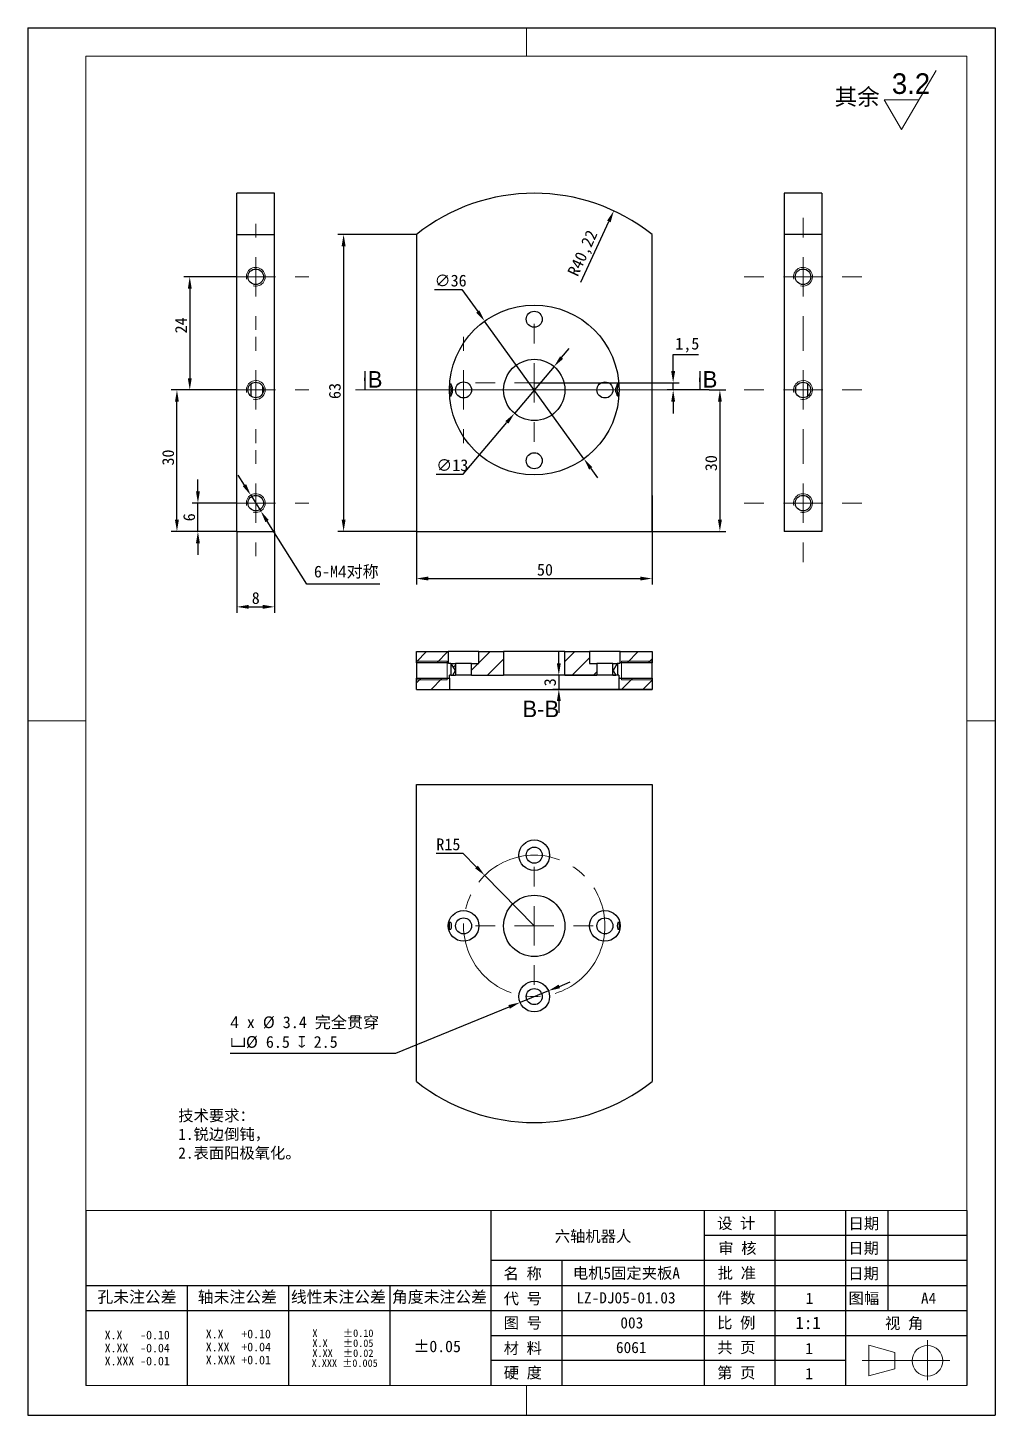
# Model space of a CAD drawing. Header units: millimetres. Extents: x 13 to 7248, y -1201 to 1478.
# Drawn here: x 4326.5 to 4531.8, y -1198.5 to -904.2 of the extents above; entities that cross this region are included whole.
import ezdxf

# ---------------------------------------------------------------- set-up
doc = ezdxf.new("R2010")
doc.units = ezdxf.units.MM
doc.header["$LTSCALE"] = 5
doc.header["$PDSIZE"] = -1
for name, pattern in [('CENTER2', [28.575, 19.05, -3.175, 3.175, -3.175]), ('SLD-中心线', [34.29, 30.48, -1.27, 1.27, -1.27]), ('SLD-实线', [0])]:
    doc.linetypes.add(name, pattern=pattern)
doc.layers.get('0').update_dxf_attribs({"lineweight": 30})
for name, color, linetype, lineweight in [('中心线层', 1, 'CENTER2', 13), ('剖面层', 2, 'Continuous', 15), ('粗实线', 7, 'SLD-实线', 15), ('细实线层', 5, 'Continuous', 15)]:
    doc.layers.add(name, color=color, linetype=linetype, lineweight=lineweight)
for name, color, linetype in [('图框', 7, 'SLD-实线'), ('文字层', 7, 'SLD-实线'), ('标注层', 96, 'SLD-实线')]:
    doc.layers.add(name, color=color, linetype=linetype)
doc.styles.add('SLDTEXTSTYLE0', font='')
doc.styles.add('SLDTEXTSTYLE1', font='', dxfattribs={"bigfont": 'bigfont'})
doc.styles.add('SLDTEXTSTYLE2', font='')
doc.styles.add('SLDTEXTSTYLE3', font='', dxfattribs={"bigfont": 'bigfont'})
doc.styles.get("Standard").update_dxf_attribs({"font": ''})
doc.styles.get('SLDTEXTSTYLE0').set_extended_font_data('汉仪长仿宋体')
doc.styles.get('SLDTEXTSTYLE1').set_extended_font_data('宋体')
doc.styles.get('SLDTEXTSTYLE2').set_extended_font_data('宋体')
doc.styles.get('SLDTEXTSTYLE3').set_extended_font_data('汉仪长仿宋体')
doc.styles.get('Standard').set_extended_font_data('SimSun')
doc.dimstyles.new('ISO-25', dxfattribs={"dimtxt": 2.5, "dimasz": 2.5, "dimexe": 1.25, "dimexo": 0, "dimtad": 1, "dimtoh": 1, "dimtxsty": 'Standard', "dimcen": 2.5, "dimclrt": 256, "dimadec": 0, "dimazin": 0, "dimtfac": 1, "dimtmove": 0, "dimatfit": 3, "dimfxl": 0, "dimarcsym": 0})
pattern_1 = [(45, (4324.021, -1200.0474), (-2.245064, 2.245064), [])]

# ---------------------------------------------------------------- blocks, each defined once
blk = doc.blocks.new('*D472')
at = {"layer": 'Defpoints', "color": 0}
for p in [(4471.12, -981.08), (4459, -1011.08), (4473.39, -1011.08)]:
    blk.add_point(p, dxfattribs=at)
at = {"layer": '标注层', "color": 0, "lineweight": -2}
for p, q in [((4471.12, -981.08), (4474.64, -981.08)), ((4473.39, -983.58), (4473.39, -1008.58)), ((4459, -1011.08), (4474.64, -1011.08))]:
    blk.add_line(p, q, dxfattribs=at)
at = {"layer": '标注层', "color": 0}
for points in [[(4472.98, -983.58), (4473.81, -983.58), (4473.39, -981.08)], [(4472.98, -1008.58), (4473.81, -1008.58), (4473.39, -1011.08)]]:
    blk.add_solid(points, dxfattribs=at)
at = {"layer": '标注层', "insert": (4470.27, -996.6), "char_height": 2.5, "attachment_point": 2, "rotation": 90}
blk.add_mtext('30', dxfattribs=at)
blk = doc.blocks.new('*D473')
at = {"layer": 'Defpoints', "color": 0}
for p in [(4434, -979.58), (4463.47, -981.08), (4471.12, -981.08)]:
    blk.add_point(p, dxfattribs=at)
at = {"layer": '标注层', "color": 0, "lineweight": -2}
for p, q in [((4463.47, -977.08), (4463.47, -973.54)), ((4463.47, -973.54), (4468.83, -973.54)), ((4434, -979.58), (4464.72, -979.58)), ((4463.47, -981.08), (4463.47, -979.58)), ((4471.12, -981.08), (4462.22, -981.08)), ((4463.47, -983.58), (4463.47, -986.08))]:
    blk.add_line(p, q, dxfattribs=at)
at = {"layer": '标注层', "color": 0}
for points in [[(4463.06, -977.08), (4463.89, -977.08), (4463.47, -979.58)], [(4463.06, -983.58), (4463.89, -983.58), (4463.47, -981.08)]]:
    blk.add_solid(points, dxfattribs=at)
at = {"layer": '标注层', "insert": (4466.47, -970), "char_height": 2.5, "attachment_point": 2}
blk.add_mtext('1,5', dxfattribs=at)
blk = doc.blocks.new('*D474')
at = {"layer": 'Defpoints', "color": 0}
for p in [(4459, -1003.43), (4409, -1011.08), (4459, -1021.08)]:
    blk.add_point(p, dxfattribs=at)
at = {"layer": '标注层', "color": 0, "lineweight": -2}
for p, q in [((4459, -1003.43), (4459, -1022.33)), ((4409, -1011.08), (4409, -1022.33)), ((4411.5, -1021.08), (4456.5, -1021.08))]:
    blk.add_line(p, q, dxfattribs=at)
at = {"layer": '标注层', "color": 0}
for points in [[(4411.5, -1020.66), (4411.5, -1021.49), (4409, -1021.08)], [(4456.5, -1020.66), (4456.5, -1021.49), (4459, -1021.08)]]:
    blk.add_solid(points, dxfattribs=at)
at = {"layer": '标注层', "insert": (4436.27, -1017.95), "char_height": 2.5, "attachment_point": 2}
blk.add_mtext('50', dxfattribs=at)
blk = doc.blocks.new('*D475')
at = {"layer": 'Defpoints', "color": 0}
for p in [(4409, -948.08), (4393.55, -1011.08), (4409, -1011.08)]:
    blk.add_point(p, dxfattribs=at)
at = {"layer": '标注层', "color": 0, "lineweight": -2}
for p, q in [((4409, -948.08), (4392.3, -948.08)), ((4393.55, -950.58), (4393.55, -1008.58)), ((4409, -1011.08), (4392.3, -1011.08))]:
    blk.add_line(p, q, dxfattribs=at)
at = {"layer": '标注层', "color": 0}
for points in [[(4393.13, -950.58), (4393.96, -950.58), (4393.55, -948.08)], [(4393.13, -1008.58), (4393.96, -1008.58), (4393.55, -1011.08)]]:
    blk.add_solid(points, dxfattribs=at)
at = {"layer": '标注层', "insert": (4390.42, -981.3), "char_height": 2.5, "attachment_point": 2, "rotation": 90}
blk.add_mtext('63', dxfattribs=at)
blk = doc.blocks.new('*D476')
at = {"layer": 'Defpoints', "color": 0}
for p in [(4450.88, -943.08), (4434, -979.58)]:
    blk.add_point(p, dxfattribs=at)
at = {"layer": '标注层', "color": 0, "lineweight": -2}
blk.add_line((4443.89, -958.18), (4449.83, -945.34), dxfattribs=at)
at = {"layer": '标注层', "color": 0}
blk.add_solid([(4449.45, -945.17), (4450.21, -945.52), (4450.88, -943.08)], dxfattribs=at)
at = {"layer": '标注层', "insert": (4440.94, -956.13), "char_height": 2.5, "attachment_point": 1, "rotation": 65.1838}
blk.add_mtext('R40,22', dxfattribs=at)
blk = doc.blocks.new('*D477')
at = {"layer": 'Defpoints', "color": 0}
for p in [(4438.2, -976.11), (4429.8, -986.04)]:
    blk.add_point(p, dxfattribs=at)
at = {"layer": '标注层', "color": 0, "lineweight": -2}
for p, q in [((4439.81, -974.2), (4441.42, -972.29)), ((4438.2, -976.11), (4429.8, -986.04)), ((4418.93, -998.91), (4428.19, -987.95)), ((4413.2, -998.91), (4418.93, -998.91))]:
    blk.add_line(p, q, dxfattribs=at)
at = {"layer": '标注层', "color": 0}
for points in [[(4439.49, -973.93), (4440.13, -974.47), (4438.2, -976.11)], [(4427.87, -987.68), (4428.51, -988.22), (4429.8, -986.04)]]:
    blk.add_solid(points, dxfattribs=at)
at = {"layer": '标注层', "insert": (4413.2, -995.78), "char_height": 2.5, "attachment_point": 1}
blk.add_mtext('∅13', dxfattribs=at)
blk = doc.blocks.new('*D478')
at = {"layer": 'Defpoints', "color": 0}
for p in [(4423.47, -966.48), (4444.53, -995.68)]:
    blk.add_point(p, dxfattribs=at)
at = {"layer": '标注层', "color": 0, "lineweight": -2}
for p, q in [((4412.85, -959.74), (4418.62, -959.74)), ((4418.62, -959.74), (4422.01, -964.45)), ((4444.53, -995.68), (4423.47, -966.48)), ((4445.99, -997.71), (4447.45, -999.73))]:
    blk.add_line(p, q, dxfattribs=at)
at = {"layer": '标注层', "color": 0}
for points in [[(4422.35, -964.2), (4421.67, -964.69), (4423.47, -966.48)], [(4446.33, -997.46), (4445.65, -997.95), (4444.53, -995.68)]]:
    blk.add_solid(points, dxfattribs=at)
at = {"layer": '标注层', "insert": (4412.85, -956.62), "char_height": 2.5, "attachment_point": 1}
blk.add_mtext('∅36', dxfattribs=at)
blk = doc.blocks.new('SW_CENTERMARKSYMBOL_0')
at = {"color": 0, "linetype": 'SLD-实线', "lineweight": 0}
for p, q in [((0, 8.33), (0, 11.25)), ((0, 0), (0, 4.17)), ((-8.33, 0), (-11.25, 0)), ((0, 0), (-4.17, 0)), ((0, 0), (0, -4.17)), ((0, 0), (4.17, 0)), ((8.33, 0), (11.25, 0)), ((0, -8.33), (0, -11.25))]:
    blk.add_line(p, q, dxfattribs=at)
blk = doc.blocks.new('*D479')
at = {"layer": 'Defpoints', "color": 0}
for p in [(4362.63, -1005.08), (4370.75, -1005.08), (4370.9, -1011.08)]:
    blk.add_point(p, dxfattribs=at)
at = {"layer": '标注层', "color": 0, "lineweight": -2}
for p, q in [((4362.63, -1002.58), (4362.63, -1000.08)), ((4370.75, -1005.08), (4361.38, -1005.08)), ((4362.63, -1011.08), (4362.63, -1005.08)), ((4370.9, -1011.08), (4361.38, -1011.08)), ((4362.63, -1013.58), (4362.63, -1016.08))]:
    blk.add_line(p, q, dxfattribs=at)
at = {"layer": '标注层', "color": 0}
for points in [[(4362.22, -1002.58), (4363.05, -1002.58), (4362.63, -1005.08)], [(4362.22, -1013.58), (4363.05, -1013.58), (4362.63, -1011.08)]]:
    blk.add_solid(points, dxfattribs=at)
at = {"layer": '标注层', "insert": (4359.51, -1008.08), "char_height": 2.5, "attachment_point": 2, "rotation": 90}
blk.add_mtext('6', dxfattribs=at)
blk = doc.blocks.new('*D480')
at = {"layer": 'Defpoints', "color": 0}
for p in [(4358.18, -981.08), (4370.75, -981.08), (4370.9, -1011.08)]:
    blk.add_point(p, dxfattribs=at)
at = {"layer": '标注层', "color": 0, "lineweight": -2}
for p, q in [((4370.75, -981.08), (4356.93, -981.08)), ((4358.18, -1008.58), (4358.18, -983.58)), ((4370.9, -1011.08), (4356.93, -1011.08))]:
    blk.add_line(p, q, dxfattribs=at)
at = {"layer": '标注层', "color": 0}
for points in [[(4357.76, -983.58), (4358.59, -983.58), (4358.18, -981.08)], [(4357.76, -1008.58), (4358.59, -1008.58), (4358.18, -1011.08)]]:
    blk.add_solid(points, dxfattribs=at)
at = {"layer": '标注层', "insert": (4355.05, -995.41), "char_height": 2.5, "attachment_point": 2, "rotation": 90}
blk.add_mtext('30', dxfattribs=at)
blk = doc.blocks.new('*D481')
at = {"layer": 'Defpoints', "color": 0}
for p in [(4370.75, -957.08), (4360.9, -981.08), (4370.75, -981.08)]:
    blk.add_point(p, dxfattribs=at)
at = {"layer": '标注层', "color": 0, "lineweight": -2}
for p, q in [((4370.75, -957.08), (4359.65, -957.08)), ((4360.9, -959.58), (4360.9, -978.58)), ((4370.75, -981.08), (4359.65, -981.08))]:
    blk.add_line(p, q, dxfattribs=at)
at = {"layer": '标注层', "color": 0}
for points in [[(4360.49, -959.58), (4361.32, -959.58), (4360.9, -957.08)], [(4360.49, -978.58), (4361.32, -978.58), (4360.9, -981.08)]]:
    blk.add_solid(points, dxfattribs=at)
at = {"layer": '标注层', "insert": (4357.78, -967.38), "char_height": 2.5, "attachment_point": 2, "rotation": 90}
blk.add_mtext('24', dxfattribs=at)
blk = doc.blocks.new('*D482')
at = {"layer": 'Defpoints', "color": 0}
for p in [(4370.9, -1011.08), (4378.9, -1011.08), (4378.9, -1027.08)]:
    blk.add_point(p, dxfattribs=at)
at = {"layer": '标注层', "color": 0, "lineweight": -2}
for p, q in [((4370.9, -1011.08), (4370.9, -1028.33)), ((4378.9, -1011.08), (4378.9, -1028.33)), ((4373.4, -1027.08), (4376.4, -1027.08))]:
    blk.add_line(p, q, dxfattribs=at)
at = {"layer": '标注层', "color": 0}
for points in [[(4373.4, -1026.66), (4373.4, -1027.49), (4370.9, -1027.08)], [(4376.4, -1026.66), (4376.4, -1027.49), (4378.9, -1027.08)]]:
    blk.add_solid(points, dxfattribs=at)
at = {"layer": '标注层', "insert": (4374.9, -1023.95), "char_height": 2.5, "attachment_point": 2}
blk.add_mtext('8', dxfattribs=at)
blk = doc.blocks.new('*D483')
at = {"layer": 'Defpoints', "color": 0}
for p in [(4373.84, -1003.39), (4375.97, -1006.77)]:
    blk.add_point(p, dxfattribs=at)
at = {"layer": '标注层', "color": 0, "lineweight": -2}
for p, q in [((4372.5, -1001.27), (4371.17, -999.16)), ((4373.84, -1003.39), (4375.97, -1006.77)), ((4385.73, -1022.24), (4377.31, -1008.88)), ((4401.23, -1022.24), (4385.73, -1022.24))]:
    blk.add_line(p, q, dxfattribs=at)
at = {"layer": '标注层', "color": 0}
for points in [[(4372.86, -1001.05), (4372.15, -1001.49), (4373.84, -1003.39)], [(4377.66, -1008.66), (4376.95, -1009.11), (4375.97, -1006.77)]]:
    blk.add_solid(points, dxfattribs=at)
at = {"layer": '标注层', "insert": (4387.25, -1018.34), "char_height": 2.5, "attachment_point": 1}
blk.add_mtext('6-M{\\fMS PGothic|b0|i0|c134|p34;4}对称', dxfattribs=at)
blk = doc.blocks.new('SW_CENTERMARKSYMBOL_1')
at = {"color": 0, "linetype": 'SLD-实线', "lineweight": 0}
for p, q in [((0, 8.33), (0, 11.25)), ((0, 0), (0, 4.17)), ((-8.33, 0), (-11.25, 0)), ((0, 0), (-4.17, 0)), ((0, 0), (0, -4.17)), ((0, 0), (4.17, 0)), ((8.33, 0), (11.25, 0)), ((0, -8.33), (0, -11.25))]:
    blk.add_line(p, q, dxfattribs=at)
blk = doc.blocks.new('SW_CENTERMARKSYMBOL_2')
at = {"color": 0, "linetype": 'SLD-实线', "lineweight": 0}
for p, q in [((0, 8.33), (0, 11.25)), ((0, 0), (0, 4.17)), ((-8.33, 0), (-11.25, 0)), ((0, 0), (-4.17, 0)), ((0, 0), (0, -4.17)), ((0, 0), (4.17, 0)), ((8.33, 0), (11.25, 0)), ((0, -8.33), (0, -11.25))]:
    blk.add_line(p, q, dxfattribs=at)
blk = doc.blocks.new('SW_CENTERMARKSYMBOL_3')
at = {"color": 0, "linetype": 'SLD-实线', "lineweight": 0}
for p, q in [((0, 8.33), (0, 11.25)), ((0, 0), (0, 4.17)), ((-8.33, 0), (-11.25, 0)), ((0, 0), (-4.17, 0)), ((0, 0), (0, -4.17)), ((0, 0), (4.17, 0)), ((8.33, 0), (11.25, 0)), ((0, -8.33), (0, -11.25))]:
    blk.add_line(p, q, dxfattribs=at)
blk = doc.blocks.new('SW_CENTERMARKSYMBOL_4')
at = {"color": 0, "linetype": 'SLD-实线', "lineweight": 0}
for p, q in [((0, 8.33), (0, 12.5)), ((0, 0), (0, 4.17)), ((-8.33, 0), (-12.5, 0)), ((0, 0), (-4.17, 0)), ((0, 0), (0, -4.17)), ((0, 0), (4.17, 0)), ((8.33, 0), (12.5, 0)), ((0, -8.33), (0, -12.5))]:
    blk.add_line(p, q, dxfattribs=at)
blk = doc.blocks.new('SW_CENTERMARKSYMBOL_5')
at = {"color": 0, "linetype": 'SLD-实线', "lineweight": 0}
for p, q in [((0, 8.33), (0, 12.5)), ((0, 0), (0, 4.17)), ((-8.33, 0), (-12.5, 0)), ((0, 0), (-4.17, 0)), ((0, 0), (0, -4.17)), ((0, 0), (4.17, 0)), ((8.33, 0), (12.5, 0)), ((0, -8.33), (0, -12.5))]:
    blk.add_line(p, q, dxfattribs=at)
blk = doc.blocks.new('SW_CENTERMARKSYMBOL_6')
at = {"color": 0, "linetype": 'SLD-实线', "lineweight": 0}
for p, q in [((0, 8.33), (0, 12.5)), ((0, 0), (0, 4.17)), ((-8.33, 0), (-12.5, 0)), ((0, 0), (-4.17, 0)), ((0, 0), (0, -4.17)), ((0, 0), (4.17, 0)), ((8.33, 0), (12.5, 0)), ((0, -8.33), (0, -12.5))]:
    blk.add_line(p, q, dxfattribs=at)
blk = doc.blocks.new('*D484')
at = {"layer": 'Defpoints', "color": 0}
for p in [(4451.95, -1041.58), (4439.21, -1044.58), (4459, -1044.58)]:
    blk.add_point(p, dxfattribs=at)
at = {"layer": '标注层', "color": 0, "lineweight": -2}
for p, q in [((4439.21, -1039.08), (4439.21, -1036.58)), ((4451.95, -1041.58), (4437.96, -1041.58)), ((4439.21, -1041.58), (4439.21, -1044.58)), ((4459, -1044.58), (4437.96, -1044.58)), ((4439.21, -1047.08), (4439.21, -1049.58))]:
    blk.add_line(p, q, dxfattribs=at)
at = {"layer": '标注层', "color": 0}
for points in [[(4438.8, -1039.08), (4439.63, -1039.08), (4439.21, -1041.58)], [(4438.8, -1047.08), (4439.63, -1047.08), (4439.21, -1044.58)]]:
    blk.add_solid(points, dxfattribs=at)
at = {"layer": '标注层', "insert": (4436.09, -1043.08), "char_height": 2.5, "attachment_point": 2, "rotation": 90}
blk.add_mtext('3', dxfattribs=at)
blk = doc.blocks.new('*D485')
at = {"layer": 'Defpoints', "color": 0}
for p in [(4423.49, -1084.05), (4434, -1094.75)]:
    blk.add_point(p, dxfattribs=at)
at = {"layer": '标注层', "color": 0, "lineweight": -2}
for p, q in [((4413.22, -1079.34), (4418.87, -1079.34)), ((4418.87, -1079.34), (4421.74, -1082.26)), ((4434, -1094.75), (4423.49, -1084.05))]:
    blk.add_line(p, q, dxfattribs=at)
at = {"layer": '标注层', "color": 0}
blk.add_solid([(4422.04, -1081.97), (4421.45, -1082.55), (4423.49, -1084.05)], dxfattribs=at)
at = {"layer": '标注层', "insert": (4413.22, -1076.21), "char_height": 2.5, "attachment_point": 1}
blk.add_mtext('R15', dxfattribs=at)
blk = doc.blocks.new('*D488')
at = {"layer": 'Defpoints', "color": 0}
for p in [(4437.01, -1108.53), (4430.99, -1110.98)]:
    blk.add_point(p, dxfattribs=at)
at = {"layer": '标注层', "color": 0, "lineweight": -2}
for p, q in [((4437.01, -1108.53), (4430.99, -1110.98)), ((4439.33, -1107.58), (4441.64, -1106.64)), ((4404.63, -1121.72), (4428.68, -1111.92)), ((4369.49, -1121.72), (4404.63, -1121.72))]:
    blk.add_line(p, q, dxfattribs=at)
at = {"layer": '标注层', "color": 0}
for points in [[(4439.17, -1107.2), (4439.48, -1107.97), (4437.01, -1108.53)], [(4428.52, -1111.54), (4428.83, -1112.31), (4430.99, -1110.98)]]:
    blk.add_solid(points, dxfattribs=at)
at = {"layer": '标注层', "insert": (4369.49, -1113.94), "char_height": 2.5, "attachment_point": 1}
blk.add_mtext('{\\fMS PGothic|b0|i0|c134|p34;4} x %%C 3.4 完全贯穿\\P{\\fGDT|b0|i0|c134|p2;v}%%C 6.5 {\\fGDT|b0|i0|c134|p2;x} 2.5', dxfattribs=at)
blk = doc.blocks.new('SW_NOTE_0')
at = {"color": 0, "linetype": 'Continuous', "lineweight": 0, "char_height": 10.583, "attachment_point": 2}
for s, insert in [('X     ±0.10', (35.9, 12.3)), ('X.X   ±0.05', (35.9, -1.8)), ('X.XX  ±0.02', (35.9, -15.9)), (' X.XXX ±0.005', (34.8, -30))]:
    blk.add_mtext(s, dxfattribs=dict(at, insert=insert))
blk = doc.blocks.new('SW_NOTE_1')
at = {"color": 0, "linetype": 'Continuous', "lineweight": 0, "char_height": 12.312, "attachment_point": 2, "style": 'SLDTEXTSTYLE2'}
for s, insert in [('X.X   -0.10', (38.1, 14.3)), ('X.XX  -0.04', (38.1, -4.1)), ('X.XXX -0.01', (38.1, -22.5))]:
    blk.add_mtext(s, dxfattribs=dict(at, insert=insert))
blk = doc.blocks.new('SW_NOTE_2')
at = {"color": 0, "linetype": 'Continuous', "lineweight": 0, "char_height": 12.312, "attachment_point": 2, "style": 'SLDTEXTSTYLE2'}
for s, insert in [('X.X   +0.10', (38.1, 14.3)), ('X.XX  +0.04', (38.1, -4.1)), ('X.XXX +0.01', (38.1, -22.5))]:
    blk.add_mtext(s, dxfattribs=dict(at, insert=insert))
blk = doc.blocks.new('SW_SFSYMBOL_0')
at = {"color": 0, "linetype": 'SLD-实线', "lineweight": 0}
for p, q in [((8.2, -25), (37.7, 25)), ((8.2, -25), (-6.5, 0)), ((23, 0), (-6.5, 0))]:
    blk.add_line(p, q, dxfattribs=at)
at = {"color": 0, "linetype": 'SLD-实线', "lineweight": 0, "insert": (0, 22.6), "char_height": 17.5, "attachment_point": 1, "style": 'SLDTEXTSTYLE3'}
blk.add_mtext('3.2', dxfattribs=at)
blk = doc.blocks.new('SW_CENTERMARKSYMBOL_7')
at = {"color": 0, "linetype": 'SLD-实线', "lineweight": 0}
for p, q in [((0, 8.33), (0, 12.5)), ((0, 0), (0, 4.17)), ((-8.33, 0), (-12.5, 0)), ((0, 0), (-4.17, 0)), ((0, 0), (0, -4.17)), ((0, 0), (4.17, 0)), ((8.33, 0), (12.5, 0)), ((0, -8.33), (0, -12.5))]:
    blk.add_line(p, q, dxfattribs=at)

msp = doc.modelspace()

# ---------------------------------------------------------------- hatches: boundary and pattern name
at = {"layer": '剖面层'}
h = msp.add_hatch(dxfattribs=at)
h.set_pattern_fill('ANSI31', color=256, style=0)
h.set_pattern_definition(pattern_1)
h.paths.add_polyline_path([(4409.0002, -1036.5834), (4409.0002, -1038.9334), (4415.7502, -1038.9334), (4415.7502, -1036.5834)], flags=0)
h = msp.add_hatch(dxfattribs=at)
h.set_pattern_fill('ANSI31', color=256, style=0)
h.set_pattern_definition(pattern_1)
h.paths.add_polyline_path([(4427.5002, -1036.5834), (4422.2502, -1036.5834), (4422.2502, -1039.0834), (4420.7002, -1039.0834), (4420.7002, -1041.5834), (4427.5002, -1041.5834)], flags=0)
h = msp.add_hatch(dxfattribs=at)
h.set_pattern_fill('ANSI31', color=256, style=0)
h.set_pattern_definition(pattern_1)
h.paths.add_polyline_path([(4445.7502, -1036.5834), (4440.5002, -1036.5834), (4440.5002, -1041.5834), (4447.3002, -1041.5834), (4447.3002, -1039.0834), (4445.7502, -1039.0834)], flags=0)
h = msp.add_hatch(dxfattribs=at)
h.set_pattern_fill('ANSI31', color=256, style=0)
h.set_pattern_definition(pattern_1)
h.paths.add_polyline_path([(4459.0002, -1038.9334), (4459.0002, -1036.5834), (4452.2502, -1036.5834), (4452.2502, -1038.9334)], flags=0)
h = msp.add_hatch(dxfattribs=at)
h.set_pattern_fill('ANSI31', color=256, style=0)
h.set_pattern_definition(pattern_1)
h.paths.add_polyline_path([(4416.3903, -1039.0834), (4417.2916, -1040.5834), (4416.6907, -1041.5834), (4417.3002, -1041.5834), (4417.3002, -1039.0834)], flags=0)
h = msp.add_hatch(dxfattribs=at)
h.set_pattern_fill('ANSI31', color=256, style=0)
h.set_pattern_definition(pattern_1)
h.paths.add_polyline_path([(4451.61, -1039.0834), (4450.7002, -1039.0834), (4450.7002, -1041.5834), (4451.3096, -1041.5834), (4450.7087, -1040.5834)], flags=0)
h = msp.add_hatch(dxfattribs=at)
h.set_pattern_fill('ANSI31', color=256, style=0)
h.set_pattern_definition(pattern_1)
h.paths.add_polyline_path([(4416.0002, -1042.2334), (4409.0002, -1042.2334), (4409.0002, -1044.5834), (4416.0002, -1044.5834)], flags=0)
h = msp.add_hatch(dxfattribs=at)
h.set_pattern_fill('ANSI31', color=256, style=0)
h.set_pattern_definition(pattern_1)
h.paths.add_polyline_path([(4459.0002, -1042.2334), (4452.0002, -1042.2334), (4452.0002, -1044.5834), (4459.0002, -1044.5834)], flags=0)

# ---------------------------------------------------------------- linework, layer by layer
for p, q in [((4378.9043, -939.3621), (4370.9043, -939.3621)), ((4370.9043, -948.0772), (4370.9043, -939.3621)), ((4378.9043, -948.0772), (4378.9043, -939.3621)), ((4495.0288, -939.3621), (4487.0288, -939.3621)), ((4487.0288, -939.3621), (4487.0288, -948.0772)), ((4495.0288, -939.3621), (4495.0288, -948.0772)), ((4370.9043, -1011.0772), (4370.9043, -948.0772)), ((4370.9043, -948.0772), (4378.9043, -948.0772)), ((4378.9043, -1011.0772), (4378.9043, -948.0772)), ((4409.0002, -948.0772), (4409.0002, -1011.0772)), ((4459.0002, -1011.0772), (4459.0002, -948.0772)), ((4495.0288, -948.0772), (4487.0288, -948.0772)), ((4487.0288, -948.0772), (4487.0288, -1011.0772)), ((4495.0288, -948.0772), (4495.0288, -1011.0772)), ((4398.0546, -977.0772), (4398.0546, -981.0772)), ((4416.0481, -979.7648), (4416.3002, -979.7648)), ((4416.3002, -979.7648), (4416.3002, -980.3898)), ((4451.7002, -980.3898), (4451.7002, -979.7648)), ((4451.7002, -979.7648), (4451.9522, -979.7648)), ((4469.1228, -977.0772), (4469.1228, -981.0772)), ((4416.0133, -980.3898), (4416.3002, -980.3898)), ((4416.3002, -981.7646), (4416.0133, -981.7646)), ((4416.3002, -982.3896), (4416.0481, -982.3896)), ((4416.3002, -981.7646), (4416.3002, -982.3896)), ((4451.7002, -980.3898), (4451.987, -980.3898)), ((4451.7002, -982.3896), (4451.7002, -981.7646)), ((4451.987, -981.7646), (4451.7002, -981.7646)), ((4451.9522, -982.3896), (4451.7002, -982.3896)), ((4370.9043, -1011.0772), (4378.9043, -1011.0772)), ((4409.0002, -1011.0772), (4459.0002, -1011.0772)), ((4495.0288, -1011.0772), (4487.0288, -1011.0772)), ((4409.0002, -1038.9334), (4409.0002, -1036.5834)), ((4409.0002, -1036.5834), (4415.7502, -1036.5834)), ((4415.7502, -1036.5834), (4415.7502, -1038.9334)), ((4422.2502, -1036.5834), (4415.7502, -1036.5834)), ((4422.2502, -1039.0834), (4422.2502, -1036.5834)), ((4422.2502, -1036.5834), (4427.5002, -1036.5834)), ((4427.5002, -1036.5834), (4427.5002, -1041.5834)), ((4440.5002, -1036.5834), (4427.5002, -1036.5834)), ((4440.5002, -1041.5834), (4440.5002, -1036.5834)), ((4440.5002, -1036.5834), (4445.7502, -1036.5834)), ((4445.7502, -1036.5834), (4445.7502, -1039.0834)), ((4452.2502, -1036.5834), (4445.7502, -1036.5834)), ((4452.2502, -1038.9334), (4452.2502, -1036.5834)), ((4452.2502, -1036.5834), (4459.0002, -1036.5834)), ((4459.0002, -1036.5834), (4459.0002, -1038.9334)), ((4415.7502, -1038.9334), (4409.0002, -1038.9334)), ((4409.0002, -1038.9334), (4409.0002, -1042.2334)), ((4416.3002, -1039.0834), (4415.8237, -1039.0834)), ((4416.3002, -1041.5834), (4416.0481, -1041.5834)), ((4416.3002, -1039.0834), (4416.3002, -1041.5834)), ((4417.2916, -1040.5834), (4416.3903, -1039.0834)), ((4416.3903, -1039.0834), (4417.3002, -1039.0834)), ((4416.6907, -1041.5834), (4417.2916, -1040.5834)), ((4416.6907, -1041.5834), (4417.3002, -1041.5834)), ((4417.3002, -1039.0834), (4417.3002, -1041.5834)), ((4420.7002, -1039.0834), (4417.3002, -1039.0834)), ((4420.7002, -1041.5834), (4417.3002, -1041.5834)), ((4420.7002, -1041.5834), (4420.7002, -1039.0834)), ((4420.7002, -1039.0834), (4422.2502, -1039.0834)), ((4420.7002, -1041.5834), (4427.5002, -1041.5834)), ((4440.5002, -1041.5834), (4427.5002, -1041.5834)), ((4440.5002, -1041.5834), (4447.3002, -1041.5834)), ((4445.7502, -1039.0834), (4447.3002, -1039.0834)), ((4447.3002, -1039.0834), (4447.3002, -1041.5834)), ((4450.7002, -1039.0834), (4447.3002, -1039.0834)), ((4450.7002, -1041.5834), (4447.3002, -1041.5834)), ((4450.7002, -1041.5834), (4450.7002, -1039.0834)), ((4450.7002, -1039.0834), (4451.61, -1039.0834)), ((4450.7002, -1041.5834), (4451.3096, -1041.5834)), ((4451.61, -1039.0834), (4450.7087, -1040.5834)), ((4450.7087, -1040.5834), (4451.3096, -1041.5834)), ((4451.7002, -1041.5834), (4451.7002, -1039.0834)), ((4452.1766, -1039.0834), (4451.7002, -1039.0834)), ((4451.9522, -1041.5834), (4451.7002, -1041.5834)), ((4459.0002, -1038.9334), (4452.2502, -1038.9334)), ((4459.0002, -1042.2334), (4459.0002, -1038.9334)), ((4409.0002, -1042.2334), (4416.0002, -1042.2334)), ((4409.0002, -1044.5834), (4409.0002, -1042.2334)), ((4409.0002, -1044.5834), (4416.0002, -1044.5834)), ((4416.0002, -1042.2334), (4416.0002, -1044.5834)), ((4416.0002, -1044.5834), (4452.0002, -1044.5834)), ((4452.0002, -1042.2334), (4459.0002, -1042.2334)), ((4452.0002, -1044.5834), (4452.0002, -1042.2334)), ((4452.0002, -1044.5834), (4459.0002, -1044.5834)), ((4459.0002, -1042.2334), (4459.0002, -1044.5834)), ((4409.0002, -1064.752), (4459.0002, -1064.752)), ((4409.0002, -1127.752), (4409.0002, -1064.752)), ((4459.0002, -1064.752), (4459.0002, -1127.752)), ((4416.3002, -1094.0647), (4415.8237, -1094.0647)), ((4452.1766, -1094.0647), (4451.7002, -1094.0647)), ((4415.8237, -1095.4394), (4416.3002, -1095.4394)), ((4451.7002, -1095.4394), (4452.1766, -1095.4394))]:
    msp.add_line(p, q)
for centre, radius in [((4374.9043, -957.0772), 1.65), ((4491.0288, -957.0772), 1.65), ((4434.0002, -981.0772), 18), ((4434.0002, -966.0772), 1.7), ((4434.0002, -981.0772), 6.5), ((4374.9043, -981.0772), 1.65), ((4419.0002, -981.0772), 1.7), ((4449.0002, -981.0772), 1.7), ((4491.0288, -981.0772), 1.65), ((4434.0002, -996.0772), 1.7), ((4374.9043, -1005.0772), 1.65), ((4491.0288, -1005.0772), 1.65), ((4434.0002, -1079.752), 3.25), ((4434.0002, -1079.752), 1.7), ((4434.0002, -1094.752), 6.5), ((4419.0002, -1094.752), 3.25), ((4449.0002, -1094.752), 3.25), ((4419.0002, -1094.752), 1.7), ((4449.0002, -1094.752), 1.7), ((4434.0002, -1109.752), 3.25), ((4434.0002, -1109.752), 1.7)]:
    msp.add_circle(centre, radius)
for centre, start, end in [((4434.0002, -979.5772), 51.562699, 128.437301), ((4434.0002, -1096.252), 231.562699, 308.437301)]:
    msp.add_arc(centre, 40.215, start, end)
for points, knots in [([(4373.9043, -982.3896), (4373.9043, -982.1814), (4373.9043, -981.9709), (4373.9043, -981.5344), (4373.9043, -981.3061), (4373.9043, -980.9623), (4373.9043, -980.8458), (4373.9043, -980.6198), (4373.9043, -980.5095), (4373.9043, -980.1837), (4373.9043, -979.9722), (4373.9043, -979.7648)], [0, 0, 0, 0, 0.25, 0.25, 0.5, 0.5, 0.625, 0.625, 0.75, 0.75, 1, 1, 1, 1]), ([(4416.3002, -982.3896), (4416.3997, -982.1814), (4416.4931, -981.9709), (4416.6399, -981.5344), (4416.6908, -981.3061), (4416.6907, -980.9623), (4416.6782, -980.8458), (4416.634, -980.6198), (4416.6028, -980.5095), (4416.4931, -980.1837), (4416.3993, -979.9722), (4416.3002, -979.7648)], [0, 0, 0, 0, 0.25, 0.25, 0.5, 0.5, 0.625, 0.625, 0.75, 0.75, 1, 1, 1, 1]), ([(4451.7002, -982.3896), (4451.6006, -982.1814), (4451.5072, -981.9709), (4451.3604, -981.5344), (4451.3096, -981.3061), (4451.3096, -980.9623), (4451.3221, -980.8458), (4451.3663, -980.6198), (4451.3975, -980.5095), (4451.5072, -980.1837), (4451.601, -979.9722), (4451.7002, -979.7648)], [0, 0, 0, 0, 0.25, 0.25, 0.5, 0.5, 0.625, 0.625, 0.75, 0.75, 1, 1, 1, 1]), ([(4492.0288, -982.3896), (4492.0288, -982.1814), (4492.0288, -981.9709), (4492.0288, -981.5344), (4492.0288, -981.3061), (4492.0288, -980.9623), (4492.0288, -980.8458), (4492.0288, -980.6198), (4492.0288, -980.5095), (4492.0288, -980.1837), (4492.0288, -979.9722), (4492.0288, -979.7648)], [0, 0, 0, 0, 0.25, 0.25, 0.5, 0.5, 0.625, 0.625, 0.75, 0.75, 1, 1, 1, 1]), ([(4376.4043, -981.7646), (4376.4043, -981.5403), (4376.4043, -981.3086), (4376.4043, -980.8471), (4376.4043, -980.6135), (4376.4043, -980.3898)], [0, 0, 0, 0, 0.5, 0.5, 1, 1, 1, 1]), ([(4416.3002, -981.7646), (4416.3563, -981.5403), (4416.3902, -981.3086), (4416.3903, -980.8471), (4416.3561, -980.6135), (4416.3002, -980.3898)], [0, 0, 0, 0, 0.5, 0.5, 1, 1, 1, 1]), ([(4451.7002, -981.7646), (4451.644, -981.5403), (4451.6101, -981.3086), (4451.61, -980.8471), (4451.6442, -980.6135), (4451.7002, -980.3898)], [0, 0, 0, 0, 0.5, 0.5, 1, 1, 1, 1]), ([(4489.5288, -981.7646), (4489.5288, -981.5403), (4489.5288, -981.3086), (4489.5288, -980.8471), (4489.5288, -980.6135), (4489.5288, -980.3898)], [0, 0, 0, 0, 0.5, 0.5, 1, 1, 1, 1]), ([(4415.8237, -1039.0834), (4415.8005, -1039.0343), (4415.7821, -1038.9971), (4415.7569, -1038.9465), (4415.7502, -1038.9334), (4415.7502, -1038.9334)], [0, 0, 0, 0, 0.5, 0.5, 1, 1, 1, 1]), ([(4416.0002, -1042.2334), (4416.0002, -1042.2334), (4416.0015, -1042.2186), (4416.0066, -1042.1612), (4416.0104, -1042.1183), (4416.0197, -1042.0057), (4416.025, -1041.9374), (4416.0364, -1041.7771), (4416.0424, -1041.6847), (4416.0481, -1041.5834)], [0, 0, 0, 0, 0.25, 0.25, 0.5, 0.5, 0.75, 0.75, 1, 1, 1, 1]), ([(4416.3002, -1041.5834), (4416.3996, -1041.5834), (4416.493, -1041.5834), (4416.6398, -1041.5834), (4416.6907, -1041.5834), (4416.6907, -1041.5834)], [0, 0, 0, 0, 0.5, 0.5, 1, 1, 1, 1]), ([(4451.7002, -1041.5834), (4451.6007, -1041.5834), (4451.5073, -1041.5834), (4451.3605, -1041.5834), (4451.3096, -1041.5834), (4451.3096, -1041.5834)], [0, 0, 0, 0, 0.5, 0.5, 1, 1, 1, 1]), ([(4451.9522, -1041.5834), (4451.9579, -1041.6849), (4451.9638, -1041.7756), (4451.9752, -1041.9362), (4451.9807, -1042.0062), (4451.9945, -1042.1739), (4452.0002, -1042.2334), (4452.0002, -1042.2334)], [0, 0, 0, 0, 0.25, 0.25, 0.5, 0.5, 1, 1, 1, 1]), ([(4416.015, -1095.4394), (4416.0111, -1095.3449), (4416.0003, -1095.0841), (4415.9988, -1094.6022), (4416.0055, -1094.2178), (4416.0133, -1094.0652), (4416.0133, -1094.0647)], [0, 0, 0, 0, 0.22118889, 0.61049103, 0.99856465, 1, 1, 1, 1]), ([(4416.3002, -1094.0647), (4416.3563, -1094.289), (4416.3902, -1094.5206), (4416.3903, -1094.9821), (4416.3561, -1095.2157), (4416.3002, -1095.4394)], [0, 0, 0, 0, 0.5, 0.5, 1, 1, 1, 1]), ([(4451.7002, -1094.0647), (4451.644, -1094.289), (4451.6101, -1094.5206), (4451.61, -1094.9821), (4451.6442, -1095.2157), (4451.7002, -1095.4394)], [0, 0, 0, 0, 0.5, 0.5, 1, 1, 1, 1]), ([(4451.9853, -1094.0647), (4451.9892, -1094.1591), (4452, -1094.4199), (4452.0015, -1094.9019), (4451.9948, -1095.2863), (4451.987, -1095.4389), (4451.987, -1095.4394)], [0, 0, 0, 0, 0.22118896, 0.6104911, 0.99856468, 1, 1, 1, 1])]:
    msp.add_open_spline(points, degree=3, knots=knots)
for points in [[(4416.3002, -1039.0834), (4416.3564, -1039.0834), (4416.3903, -1039.0834), (4416.3903, -1039.0834)], [(4451.7002, -1039.0834), (4451.6439, -1039.0834), (4451.61, -1039.0834), (4451.61, -1039.0834)], [(4452.2502, -1038.9334), (4452.2502, -1038.9334), (4452.2229, -1038.9854), (4452.1766, -1039.0834)]]:
    msp.add_open_spline(points, degree=3)
for points in [[(4398.0546, -981.0772), (4398.2546, -978.4772), (4397.8546, -978.4772)], [(4469.1228, -981.0772), (4469.3228, -978.4772), (4468.9228, -978.4772)]]:
    msp.add_solid(points)
at = {"layer": '中心线层'}
msp.add_line((4471.1228, -981.0772), (4396.0546, -981.0772), dxfattribs=at)
at = {"layer": '中心线层', "ltscale": 0.2}
msp.add_circle((4434.0002, -1094.752), 15, dxfattribs=at)
at = {"layer": '图框'}
for p, q in [((4326.5209, -904.2474), (4531.8209, -904.2474)), ((4326.5209, -904.2474), (4326.5209, -1198.5474)), ((4531.8209, -904.2474), (4531.8209, -1198.5474)), ((4326.5209, -1198.5474), (4531.8209, -1198.5474))]:
    msp.add_line(p, q, dxfattribs=at)
at = {"layer": '文字层'}
for p, q in [((4338.8209, -1155.1474), (4338.8209, -1192.2474)), ((4424.8209, -1155.1474), (4424.8209, -1192.2474)), ((4470.0209, -1155.1474), (4470.0209, -1192.2474)), ((4485.0209, -1155.1474), (4485.0209, -1192.2474)), ((4500.0209, -1155.1474), (4500.0209, -1192.2474)), ((4509.0209, -1155.1474), (4509.0209, -1176.3474)), ((4525.8209, -1155.1474), (4525.8209, -1192.2474)), ((4525.8209, -1160.4474), (4470.0209, -1160.4474)), ((4525.8209, -1165.7474), (4424.8209, -1165.7474)), ((4439.8209, -1165.7474), (4439.8209, -1192.2474)), ((4338.8209, -1171.0474), (4525.8209, -1171.0474)), ((4360.3209, -1171.0474), (4360.3209, -1192.2474)), ((4381.8209, -1171.0474), (4381.8209, -1192.2474)), ((4403.3209, -1171.0474), (4403.3209, -1192.2474)), ((4338.8209, -1176.3474), (4525.8209, -1176.3474)), ((4424.8209, -1181.6474), (4525.8209, -1181.6474)), ((4500.0209, -1186.9474), (4424.8209, -1186.9474))]:
    msp.add_line(p, q, dxfattribs=at)
at = {"layer": '文字层', "color": 7, "linetype": 'SLD-中心线', "lineweight": 0}
for p, q in [((4517.4348, -1182.591), (4517.4348, -1191.0762)), ((4503.608, -1186.9474), (4511.8576, -1186.9474)), ((4511.8576, -1186.9474), (4522.1903, -1186.9474))]:
    msp.add_line(p, q, dxfattribs=at)
at = {"layer": '粗实线'}
for p, q in [((4432.3209, -910.2474), (4432.3209, -904.2474)), ((4338.8209, -910.2474), (4525.8209, -910.2474)), ((4338.8209, -910.2474), (4338.8209, -1192.2474)), ((4525.8209, -910.2474), (4525.8209, -1192.2474)), ((4338.8209, -1051.2474), (4326.5209, -1051.2474)), ((4525.8209, -1051.2474), (4531.8209, -1051.2474)), ((4338.8209, -1155.1474), (4525.8209, -1155.1474)), ((4505.0023, -1183.6974), (4505.0023, -1190.1974)), ((4510.5214, -1185.2079), (4505.0023, -1183.6974)), ((4510.5214, -1188.687), (4510.5214, -1185.2079)), ((4505.0023, -1190.1974), (4510.5214, -1188.687)), ((4338.8209, -1192.2474), (4525.8209, -1192.2474)), ((4338.8209, -1192.2474), (4525.8209, -1192.2474)), ((4432.3209, -1192.2474), (4432.3209, -1198.5474))]:
    msp.add_line(p, q, dxfattribs=at)
msp.add_circle((4517.4348, -1187.0022), 3.25, dxfattribs=at)
at = {"layer": '细实线层'}
for p, q in [((4409.0002, -1038.5834), (4415.5002, -1038.5834)), ((4415.5002, -1042.5834), (4415.5002, -1038.5834)), ((4459.0002, -1038.5834), (4452.5002, -1038.5834)), ((4452.5002, -1038.5834), (4452.5002, -1042.5834)), ((4409.0002, -1042.5834), (4415.5002, -1042.5834)), ((4459.0002, -1042.5834), (4452.5002, -1042.5834))]:
    msp.add_line(p, q, dxfattribs=at)
for centre in [(4374.9043, -957.0772), (4491.0288, -957.0772), (4374.9043, -981.0772), (4491.0288, -981.0772), (4374.9043, -1005.0772), (4491.0288, -1005.0772)]:
    msp.add_arc(centre, 2, 255, 195, dxfattribs=at)

# ---------------------------------------------------------------- block references
at = {"layer": '中心线层'}
for name, p in [('SW_CENTERMARKSYMBOL_5', (4491.0288, -957.0772)), ('SW_CENTERMARKSYMBOL_2', (4374.9043, -957.0772)), ('SW_CENTERMARKSYMBOL_5', (4434.0002, -979.5772)), ('SW_CENTERMARKSYMBOL_1', (4374.9043, -981.0772)), ('SW_CENTERMARKSYMBOL_0', (4419.0002, -981.0772)), ('SW_CENTERMARKSYMBOL_4', (4491.0288, -981.0772)), ('SW_CENTERMARKSYMBOL_3', (4374.9043, -1005.0772)), ('SW_CENTERMARKSYMBOL_6', (4491.0288, -1005.0772)), ('SW_CENTERMARKSYMBOL_7', (4434.0002, -1094.752))]:
    msp.add_blockref(name, p, dxfattribs=at)
at = {"layer": '文字层'}
for name, p, xscale, yscale, zscale in [('SW_SFSYMBOL_0', (4509.8752, -919.5591), 0.25, 0.25, 0.25), ('SW_NOTE_1', (4344.0394, -1182.748), 0.1500000000005457, 0.1500000000000909, 0.15), ('SW_NOTE_2', (4365.4962, -1182.5217), 0.1500000000005457, 0.1500000000000909, 0.15), ('SW_NOTE_0', (4388.0157, -1182.1913), 0.1500000000005457, 0.1500000000000909, 0.15)]:
    msp.add_blockref(name, p, dxfattribs=dict(at, xscale=xscale, yscale=yscale, zscale=zscale))

# ---------------------------------------------------------------- texts
at = {"char_height": 3.5, "attachment_point": 1, "style": 'SLDTEXTSTYLE3'}
for insert in [(4398.6653, -977.0772), (4469.7336, -977.0772)]:
    msp.add_mtext('B', dxfattribs=dict(at, insert=insert))
at = {"layer": '文字层'}
for s, insert, char_height, attachment_point, style in [('其余', (4497.7354, -917.1453), 3.5, 1, 'SLDTEXTSTYLE0'), ('B-B', (4435.3819, -1046.9772), 3.5, 2, 'SLDTEXTSTYLE3'), ('设 计', (4476.865, -1156.6411), 2.38125, 2, 'SLDTEXTSTYLE2'), ('日期', (4503.9165, -1156.6881), 2.38125, 2, 'SLDTEXTSTYLE2'), ('审 核', (4477.102, -1161.923), 2.38125, 2, 'SLDTEXTSTYLE2'), ('日期', (4503.8891, -1161.9042), 2.38125, 2, 'SLDTEXTSTYLE2'), ('名 称', (4431.5434, -1167.2911), 2.38125, 2, 'SLDTEXTSTYLE2'), ('批 准', (4476.9874, -1167.1999), 2.38125, 2, 'SLDTEXTSTYLE2'), ('日期', (4503.8727, -1167.2964), 2.38125, 2, 'SLDTEXTSTYLE2'), ('孔未注公差', (4349.697, -1172.2171), 2.4625, 2, 'SLDTEXTSTYLE2'), ('轴未注公差', (4370.9932, -1172.2171), 2.4625, 2, 'SLDTEXTSTYLE2'), ('线性未注公差', (4392.4299, -1172.2171), 2.4625, 2, 'SLDTEXTSTYLE2'), ('角度未注公差', (4413.8801, -1172.2171), 2.4625, 2, 'SLDTEXTSTYLE2'), ('代 号', (4431.5734, -1172.6155), 2.38125, 2, 'SLDTEXTSTYLE2'), ('件 数', (4476.865, -1172.4416), 2.38125, 2, 'SLDTEXTSTYLE2'), ('图幅', (4503.9314, -1172.548), 2.38125, 2, 'SLDTEXTSTYLE2'), ('A4', (4517.6803, -1172.5225), 2.38125, 2, 'SLDTEXTSTYLE1'), ('图 号', (4431.5734, -1177.7491), 2.38125, 2, 'SLDTEXTSTYLE2'), ('比 例', (4476.865, -1177.7491), 2.38125, 2, 'SLDTEXTSTYLE2'), ('1:1', (4492.1121, -1177.6279), 2.64583, 2, 'SLDTEXTSTYLE1'), ('视 角', (4512.4822, -1177.8566), 2.38125, 2, 'SLDTEXTSTYLE2'), ('±0.05', (4413.4113, -1182.7097), 2.4625, 2, 'SLDTEXTSTYLE1'), ('材 料', (4431.5734, -1183.1389), 2.38125, 2, 'SLDTEXTSTYLE2'), ('共 页', (4476.9034, -1182.9756), 2.38125, 2, 'SLDTEXTSTYLE2'), ('1', (4492.3187, -1183.2036), 2.3813, 2, 'SLDTEXTSTYLE1'), ('硬 度', (4431.5734, -1188.3338), 2.38125, 2, 'SLDTEXTSTYLE2'), ('第 页', (4476.865, -1188.3338), 2.38125, 2, 'SLDTEXTSTYLE2'), ('1', (4492.334, -1188.5313), 2.3813, 2, 'SLDTEXTSTYLE1')]:
    msp.add_mtext(s, dxfattribs=dict(at, insert=insert, char_height=char_height, attachment_point=attachment_point, style=style))
at = {"layer": '文字层', "color": 7, "linetype": 'SLD-实线', "lineweight": 0}
for s, insert, char_height, attachment_point, style in [('技术要求：\\P1.锐边倒钝，\\P2.表面阳极氧化。', (4358.4569, -1133.7859), 2.38125, 1, 'SLDTEXTSTYLE2'), ('六轴机器人', (4446.4685, -1159.3823), 2.38125, 2, 'SLDTEXTSTYLE2'), ('电机5固定夹板A', (4453.5571, -1167.1999), 2.38125, 2, 'SLDTEXTSTYLE2'), ('LZ-DJ05-01.03', (4453.4579, -1172.4416), 2.38125, 2, 'SLDTEXTSTYLE1'), ('1', (4492.391, -1172.548), 2.3813, 2, 'SLDTEXTSTYLE1'), ('003', (4454.6981, -1177.7491), 2.38125, 2, 'SLDTEXTSTYLE1'), ('6061', (4454.5741, -1182.9756), 2.38125, 2, 'SLDTEXTSTYLE1')]:
    msp.add_mtext(s, dxfattribs=dict(at, insert=insert, char_height=char_height, attachment_point=attachment_point, style=style))

# ---------------------------------------------------------------- dimensions: what is measured, and where the dimension line sits
at = {"layer": '标注层'}
for center, mpoint, picture, middle in [((4434.0002, -979.5772), (4450.8787, -943.0756), '*D476', (4446.3373, -952.897)), ((4434.0002, -1094.752), (4423.4947, -1084.0453), '*D485', (4415.7355, -1079.3366))]:
    dim = msp.add_radius_dim(center=center, mpoint=mpoint, dimstyle='ISO-25', dxfattribs=at)
    dim.commit()
    dim.dimension.update_dxf_attribs({"geometry": picture, "text_midpoint": middle, "dimtype": 164})
for base, p1, p2, picture, middle in [((4393.5471, -1011.0772), (4409.0002, -948.0772), (4409.0002, -1011.0772), '*D475', (4393.5471, -981.297)), ((4360.9043, -981.0772), (4370.7543, -957.0772), (4370.7543, -981.0772), '*D481', (4360.9043, -967.3834)), ((4463.4741, -981.0772), (4434.0002, -979.5772), (4471.1228, -981.0772), '*D473', (4466.4665, -973.5391)), ((4358.1774, -981.0772), (4370.9043, -1011.0772), (4370.7543, -981.0772), '*D480', (4358.1774, -995.4052)), ((4473.3926, -1011.0772), (4471.1228, -981.0772), (4459.0002, -1011.0772), '*D472', (4473.3926, -996.5976)), ((4362.6333, -1005.0772), (4370.9043, -1011.0772), (4370.7543, -1005.0772), '*D479', (4362.6333, -1008.0772)), ((4439.2119, -1044.5834), (4451.9522, -1041.5834), (4459.0002, -1044.5834), '*D484', (4439.2119, -1043.0834))]:
    dim = msp.add_linear_dim(base=base, p1=p1, p2=p2, angle=90, dimstyle='ISO-25', dxfattribs=at)
    dim.commit()
    dim.dimension.update_dxf_attribs({"geometry": picture, "text_midpoint": middle, "dimtype": 160})
for p1, p2, picture, middle in [((4444.5258, -995.6789), (4423.4745, -966.4755), '*D478', (4415.4252, -959.7421)), ((4438.1964, -976.1131), (4429.8039, -986.0412), '*D477', (4415.7536, -998.9072))]:
    dim = msp.add_diameter_dim_2p(p1=p1, p2=p2, dimstyle='ISO-25', dxfattribs=at)
    dim.commit()
    dim.dimension.update_dxf_attribs({"geometry": picture, "text_midpoint": middle, "dimtype": 163})
for p1, p2, text, picture, middle in [((4373.837, -1003.3858), (4375.9715, -1006.7686), '6-M{\\fMS PGothic|b0|i0|c134|p34;4}对称', '*D483', (4394.2408, -1022.235)), ((4437.0099, -1108.5257), (4430.9904, -1110.9784), '{\\fMS PGothic|b0|i0|c134|p34;4} x %%C 3.4 完全贯穿\\P{\\fGDT|b0|i0|c134|p2;v}%%C 6.5 {\\fGDT|b0|i0|c134|p2;x} 2.5', '*D488', (4385.3916, -1121.72))]:
    dim = msp.add_diameter_dim_2p(p1=p1, p2=p2, text=text, dimstyle='ISO-25', dxfattribs=at)
    dim.commit()
    dim.dimension.update_dxf_attribs({"geometry": picture, "text_midpoint": middle, "dimtype": 163})
for base, p1, p2, picture, middle in [((4459.0002, -1021.0772), (4409.0002, -1011.0772), (4459.0002, -1003.4272), '*D474', (4436.2654, -1021.0772)), ((4378.9043, -1027.0772), (4370.9043, -1011.0772), (4378.9043, -1011.0772), '*D482', (4374.9043, -1027.0772))]:
    dim = msp.add_linear_dim(base=base, p1=p1, p2=p2, dimstyle='ISO-25', dxfattribs=at)
    dim.commit()
    dim.dimension.update_dxf_attribs({"geometry": picture, "text_midpoint": middle, "dimtype": 160})

doc.saveas('drawing.dxf')
